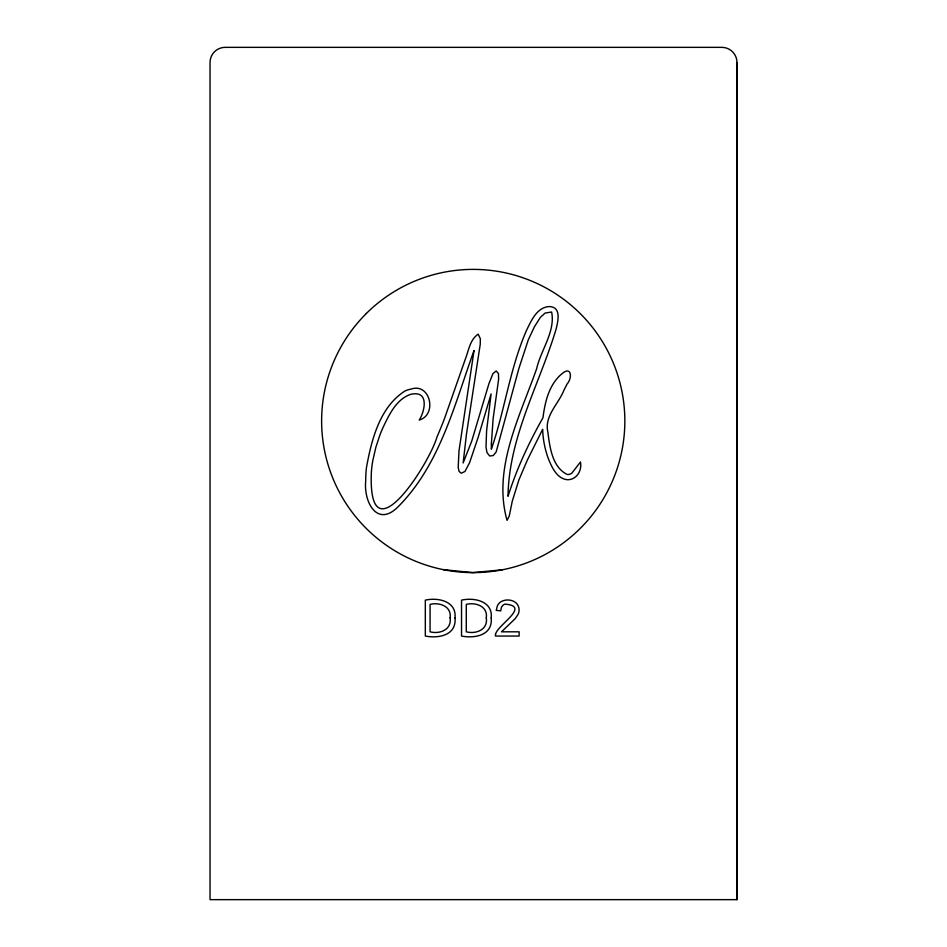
<?xml version="1.0" encoding="UTF-8"?>
<svg xmlns="http://www.w3.org/2000/svg" width="947" height="947" viewBox="0 0 947 947"><rect width="100%" height="100%" fill="white"/><g stroke="black" fill="none" stroke-linecap="round" stroke-linejoin="round"><path stroke-width="1.42" d="M736.967 899.65L736.967 62.478A15.128 15.128 0 0 0 721.827 47.35L225.173 47.35A15.128 15.128 0 0 0 210.033 62.478L210.045 899.65L736.967 899.65L736.967 62.478M502.348 569.798L472.766 572.615L443.196 569.62M491.375 443.977L491.351 449.198C504.858 410.122 509.877 368.419 526.52 330.385C531.125 320.915 536.618 307.87 548.526 306.591A14.998 14.998 0 0 1 551.355 306.769C561.263 308.533 557.783 321.885 556.209 328.727C539.565 384.375 508.788 436.78 508.03 496.311C516.683 468.943 528.817 442.663 542.962 417.781C544.904 402.937 548.325 387.299 559.215 376.219A33.027 33.027 0 0 1 561.571 374.101C571.443 365.08 572.675 377.889 567.004 384.139A310.509 310.509 0 0 1 563.95 390.14C558.493 404.203 543.874 416.088 547.946 432.566C549.769 447.375 552.421 467.451 567.336 474.518A7.079 7.079 0 0 0 571.834 473.169L580.475 462.018C581.754 468.386 578.948 475.725 572.888 478.578A11.838 11.838 0 0 1 566.199 479.573C557.085 477.892 552.563 468.516 549.213 460.822A83.454 83.454 0 0 1 546.786 454.098L545.425 449.269A94.404 94.404 0 0 1 542.655 429.322L527.278 460.218L518.873 479.999L512.244 501.294L509.273 515.985L507.059 520.353C492.381 468.635 519.95 416.337 536.712 368.501C540.784 350.141 555.593 331.391 551.628 312.025L545.152 313.043L540.429 317.281L534.499 326.668L528.355 339.677L518.885 368.478L496.169 451.956L493.292 455.543L489.694 456.016L487.007 452.595L486 447.067L486.604 430.625L491.114 393.905L478.247 437.041L469.617 462.61L464.965 471.476L461.225 473.228L459.07 471.369L458.194 467.498L458.999 450.819L474.045 350.485C454.43 404.724 439.976 464.918 397.906 506.953C377.084 527.775 363.624 501.803 365.696 481.242A116.552 116.552 0 0 1 366.43 467.759C371.473 439.87 379.711 406.961 405.162 390.886A28.481 28.481 0 0 1 410.903 389.134C430.53 382.28 437.396 415.094 419.225 420.03C424.623 411.85 428.955 392.117 413.638 393.869A21.331 21.331 0 0 0 410.359 394.437C396.024 399.61 389.039 414.975 382.872 427.819A166.045 166.045 0 0 0 379.83 435.241L375.852 447.292L372.739 460.869A109.461 109.461 0 0 0 371.331 472.991C367.981 560.458 429.536 463.391 436.946 437.076A518.483 518.483 0 0 0 444.273 419.225L466.35 356.25C469.025 348.389 470.777 339.038 478.211 334.137L480.342 338.777L480.259 344.163L466.457 434.2L463.142 462.976L471.748 441.053L488.948 383.606L492.985 373.568L496.169 370.987L498.442 373.544L498.643 379.108L493.115 418.752L491.375 443.977M450.097 617.835C451.968 629.684 439.822 634.372 430.068 631.815L430.068 604.387C439.432 602.032 451.802 606.281 450.097 617.835M454.998 617.906C456.703 635.295 438.698 638.657 425.321 636.053L425.321 600.149C438.059 597.249 456.821 601.156 454.998 617.906M486.308 617.835C488.178 629.684 476.033 634.372 466.279 631.815L466.279 604.387C475.643 602.032 488.025 606.281 486.308 617.835M491.209 617.906C492.913 635.295 474.921 638.657 461.532 636.053L461.532 600.149C474.269 597.249 493.032 601.156 491.209 617.906M495.494 634.49L495.399 636.053L519.122 636.053L519.122 631.815L501.519 631.815L515.263 618.592L518.187 614.212A10.76 10.76 0 0 0 518.885 607.938C517.393 600.268 507.533 598.173 501.377 601.499A9.434 9.434 0 0 0 497.341 605.926L496.228 610.389L500.762 610.851L501.259 607.844A6.179 6.179 0 0 1 504.917 604.127C531.35 606.068 497.104 624.937 495.494 634.49M366.347 313.469L365.696 314.132A151.615 151.615 0 0 0 434.14 567.49A151.615 151.615 0 0 0 619.717 381.913A151.615 151.615 0 0 0 366.347 313.469"/></g></svg>
